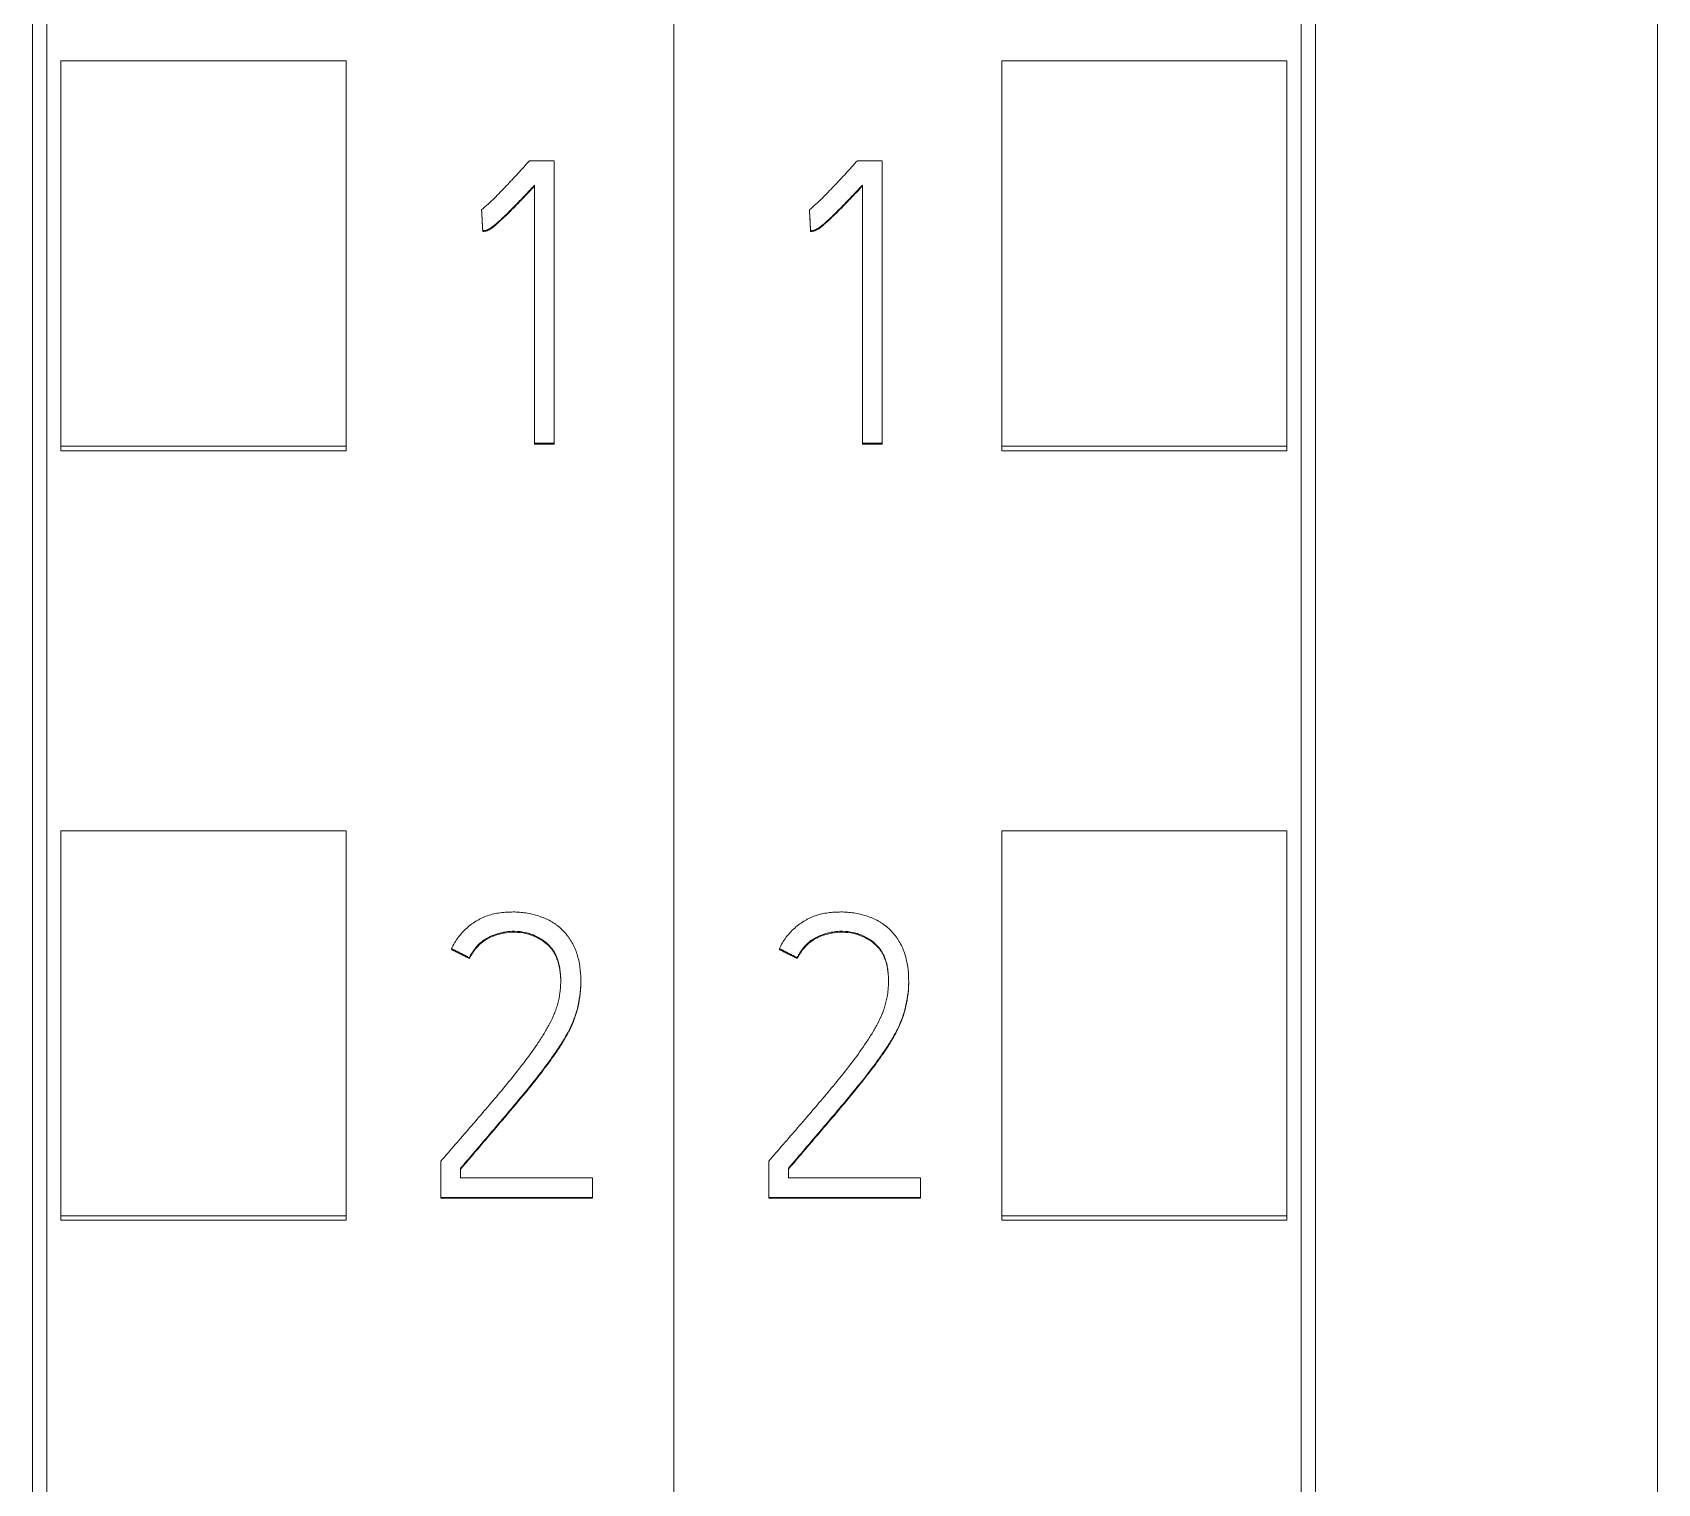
# Model space of a CAD drawing. Header units: millimetres. Extents: x 1359 to 3577, y 1336 to 3557.
# Drawn here: x 2606.67 to 2618.07, y 3022.26 to 3032.44 of the extents above; entities that cross this region are included whole.
import ezdxf

# ---------------------------------------------------------------- set-up
doc = ezdxf.new("R2010")
doc.units = ezdxf.units.MM
doc.layers.add('000-PI-Oprema', color=30, linetype='Continuous', lineweight=5)

msp = doc.modelspace()

# ---------------------------------------------------------------- linework, layer by layer
at = {"layer": '000-PI-Oprema', "color": 0, "linetype": 'ByBlock', "lineweight": 0}
for p, q in [((2611.171, 3041.237), (2611.171, 2927.819)), ((2611.171, 3041.237), (2611.171, 2927.819)), ((2606.771, 2930.141), (2606.771, 3038.956)), ((2615.571, 3038.956), (2615.571, 2930.141)), ((2606.871, 3029.537), (2606.871, 3032.241)), ((2606.871, 3032.241), (2608.871, 3032.241)), ((2608.871, 3029.537), (2608.871, 3032.241)), ((2613.471, 3029.537), (2613.471, 3032.241)), ((2615.471, 3032.241), (2613.471, 3032.241)), ((2615.471, 3029.537), (2615.471, 3032.241)), ((2610.332, 3031.54), (2610.158, 3031.54)), ((2610.332, 3029.558), (2610.332, 3031.54)), ((2612.632, 3031.54), (2612.458, 3031.54)), ((2612.632, 3029.558), (2612.632, 3031.54)), ((2610.194, 3031.369), (2610.194, 3029.558)), ((2612.494, 3031.369), (2612.494, 3029.558)), ((2609.822, 3031.196), (2609.822, 3031.19)), ((2612.122, 3031.196), (2612.122, 3031.19)), ((2609.83, 3031.049), (2609.83, 3031.043)), ((2612.13, 3031.049), (2612.13, 3031.043)), ((2610.194, 3029.558), (2610.332, 3029.558)), ((2610.194, 3029.558), (2610.194, 3029.552)), ((2610.332, 3029.552), (2610.194, 3029.552)), ((2610.332, 3029.558), (2610.332, 3029.552)), ((2612.494, 3029.558), (2612.632, 3029.558)), ((2612.494, 3029.558), (2612.494, 3029.552)), ((2612.632, 3029.552), (2612.494, 3029.552)), ((2612.632, 3029.558), (2612.632, 3029.552)), ((2606.871, 3029.505), (2606.871, 3029.537)), ((2606.871, 3029.537), (2608.871, 3029.537)), ((2606.871, 3029.505), (2608.871, 3029.505)), ((2608.871, 3029.505), (2608.871, 3029.537)), ((2613.471, 3029.505), (2613.471, 3029.537)), ((2615.471, 3029.537), (2613.471, 3029.537)), ((2615.471, 3029.505), (2613.471, 3029.505)), ((2615.471, 3029.505), (2615.471, 3029.537)), ((2606.871, 3024.136), (2606.871, 3026.839)), ((2606.871, 3026.839), (2608.871, 3026.839)), ((2608.871, 3024.136), (2608.871, 3026.839)), ((2613.471, 3024.136), (2613.471, 3026.839)), ((2615.471, 3026.839), (2613.471, 3026.839)), ((2615.471, 3024.136), (2615.471, 3026.839)), ((2609.611, 3026.012), (2609.611, 3026.005)), ((2609.736, 3025.948), (2609.736, 3025.942)), ((2611.911, 3026.012), (2611.911, 3026.005)), ((2612.036, 3025.948), (2612.036, 3025.942)), ((2610.518, 3025.78), (2610.518, 3025.786)), ((2612.818, 3025.78), (2612.818, 3025.786)), ((2609.536, 3024.52), (2609.536, 3024.266)), ((2609.675, 3024.404), (2609.675, 3024.471)), ((2611.836, 3024.52), (2611.836, 3024.266)), ((2611.975, 3024.404), (2611.975, 3024.471)), ((2610.601, 3024.404), (2609.675, 3024.404)), ((2610.601, 3024.266), (2610.601, 3024.404)), ((2612.901, 3024.404), (2611.975, 3024.404)), ((2612.901, 3024.266), (2612.901, 3024.404)), ((2609.536, 3024.266), (2609.536, 3024.26)), ((2609.536, 3024.266), (2610.601, 3024.266)), ((2610.601, 3024.26), (2609.536, 3024.26)), ((2610.601, 3024.266), (2610.601, 3024.26)), ((2611.836, 3024.266), (2611.836, 3024.26)), ((2611.836, 3024.266), (2612.901, 3024.266)), ((2612.901, 3024.26), (2611.836, 3024.26)), ((2612.901, 3024.266), (2612.901, 3024.26)), ((2606.871, 3024.105), (2606.871, 3024.136)), ((2606.871, 3024.136), (2608.871, 3024.136)), ((2606.871, 3024.105), (2608.871, 3024.105)), ((2608.871, 3024.105), (2608.871, 3024.136)), ((2613.471, 3024.105), (2613.471, 3024.136)), ((2615.471, 3024.136), (2613.471, 3024.136)), ((2615.471, 3024.105), (2613.471, 3024.105)), ((2615.471, 3024.105), (2615.471, 3024.136))]:
    msp.add_line(p, q, dxfattribs=at)
for points, knots in [([(2606.671, 2929.856), (2606.671, 2933.196), (2606.671, 2941.161), (2606.671, 2953.801), (2606.671, 2969.287), (2606.671, 2983.582), (2606.671, 2997.792), (2606.671, 3012.358), (2606.671, 3026.528), (2606.671, 3036.098), (2606.671, 3039.142)], [0, 0, 0, 0, 0.091483, 0.21812, 0.346206, 0.515858, 0.610111, 0.736264, 0.916066, 1, 1, 1, 1]), ([(2615.671, 3039.142), (2615.671, 3036.098), (2615.671, 3026.528), (2615.671, 3012.358), (2615.671, 2997.792), (2615.671, 2983.582), (2615.671, 2969.287), (2615.671, 2953.801), (2615.671, 2941.161), (2615.671, 2933.196), (2615.671, 2929.856)], [0, 0, 0, 0, 0.083934, 0.263736, 0.389889, 0.484142, 0.653794, 0.78188, 0.908517, 1, 1, 1, 1]), ([(2618.071, 3036.077), (2618.071, 3034.053), (2618.071, 3025.504), (2618.071, 3012.358), (2618.071, 2997.792), (2618.071, 2983.582), (2618.071, 2969.287), (2618.071, 2953.801), (2618.071, 2941.043), (2618.071, 2932.161), (2618.071, 2927.904), (2618.071, 2927.106)], [0, 0, 0, 0, 0.055935, 0.236292, 0.362833, 0.457376, 0.627551, 0.756032, 0.883059, 0.978086, 1, 1, 1, 1]), ([(2610.158, 3031.54), (2610.131, 3031.51), (2610.104, 3031.48), (2610.05, 3031.421), (2610.022, 3031.392), (2609.981, 3031.348), (2609.967, 3031.334), (2609.939, 3031.305), (2609.925, 3031.29), (2609.897, 3031.262), (2609.882, 3031.249), (2609.852, 3031.222), (2609.837, 3031.209), (2609.822, 3031.196)], [0, 0, 0, 0, 0.25, 0.25, 0.5, 0.5, 0.625, 0.625, 0.75, 0.75, 0.875, 0.875, 1, 1, 1, 1]), ([(2612.458, 3031.54), (2612.431, 3031.51), (2612.404, 3031.48), (2612.35, 3031.421), (2612.322, 3031.392), (2612.281, 3031.348), (2612.267, 3031.334), (2612.239, 3031.305), (2612.225, 3031.29), (2612.197, 3031.262), (2612.182, 3031.249), (2612.152, 3031.222), (2612.137, 3031.209), (2612.122, 3031.196)], [0, 0, 0, 0, 0.25, 0.25, 0.5, 0.5, 0.625, 0.625, 0.75, 0.75, 0.875, 0.875, 1, 1, 1, 1]), ([(2609.83, 3031.049), (2609.835, 3031.049), (2609.84, 3031.05), (2609.851, 3031.052), (2609.856, 3031.053), (2609.865, 3031.057), (2609.87, 3031.059), (2609.879, 3031.064), (2609.883, 3031.067), (2609.896, 3031.075), (2609.904, 3031.082), (2609.92, 3031.094), (2609.928, 3031.101), (2609.951, 3031.121), (2609.966, 3031.135), (2609.995, 3031.163), (2610.01, 3031.178), (2610.053, 3031.221), (2610.081, 3031.25), (2610.138, 3031.309), (2610.166, 3031.339), (2610.194, 3031.369)], [0, 0, 0, 0, 0.03125, 0.03125, 0.0625, 0.0625, 0.09375, 0.09375, 0.125, 0.125, 0.1875, 0.1875, 0.25, 0.25, 0.375, 0.375, 0.5, 0.5, 0.75, 0.75, 1, 1, 1, 1]), ([(2610.194, 3031.363), (2610.166, 3031.333), (2610.138, 3031.303), (2610.081, 3031.244), (2610.053, 3031.215), (2610.01, 3031.171), (2609.995, 3031.157), (2609.965, 3031.129), (2609.95, 3031.115), (2609.927, 3031.095), (2609.92, 3031.088), (2609.904, 3031.075), (2609.896, 3031.069), (2609.883, 3031.06), (2609.879, 3031.058), (2609.87, 3031.053), (2609.865, 3031.05), (2609.856, 3031.047), (2609.851, 3031.046), (2609.84, 3031.043), (2609.835, 3031.043), (2609.83, 3031.043)], [0, 0, 0, 0, 0.25, 0.25, 0.5, 0.5, 0.625, 0.625, 0.75, 0.75, 0.8125, 0.8125, 0.875, 0.875, 0.90625, 0.90625, 0.9375, 0.9375, 0.96875, 0.96875, 1, 1, 1, 1]), ([(2612.13, 3031.049), (2612.135, 3031.049), (2612.14, 3031.05), (2612.151, 3031.052), (2612.156, 3031.053), (2612.165, 3031.057), (2612.17, 3031.059), (2612.179, 3031.064), (2612.183, 3031.067), (2612.196, 3031.075), (2612.204, 3031.082), (2612.22, 3031.094), (2612.228, 3031.101), (2612.251, 3031.121), (2612.266, 3031.135), (2612.295, 3031.163), (2612.31, 3031.178), (2612.353, 3031.221), (2612.381, 3031.25), (2612.438, 3031.309), (2612.466, 3031.339), (2612.494, 3031.369)], [0, 0, 0, 0, 0.03125, 0.03125, 0.0625, 0.0625, 0.09375, 0.09375, 0.125, 0.125, 0.1875, 0.1875, 0.25, 0.25, 0.375, 0.375, 0.5, 0.5, 0.75, 0.75, 1, 1, 1, 1]), ([(2612.494, 3031.363), (2612.466, 3031.333), (2612.438, 3031.303), (2612.381, 3031.244), (2612.353, 3031.215), (2612.31, 3031.171), (2612.295, 3031.157), (2612.265, 3031.129), (2612.25, 3031.115), (2612.227, 3031.095), (2612.22, 3031.088), (2612.204, 3031.075), (2612.196, 3031.069), (2612.183, 3031.06), (2612.179, 3031.058), (2612.17, 3031.053), (2612.165, 3031.05), (2612.156, 3031.047), (2612.151, 3031.046), (2612.14, 3031.043), (2612.135, 3031.043), (2612.13, 3031.043)], [0, 0, 0, 0, 0.25, 0.25, 0.5, 0.5, 0.625, 0.625, 0.75, 0.75, 0.8125, 0.8125, 0.875, 0.875, 0.90625, 0.90625, 0.9375, 0.9375, 0.96875, 0.96875, 1, 1, 1, 1]), ([(2609.675, 3024.471), (2609.714, 3024.517), (2609.753, 3024.562), (2609.831, 3024.654), (2609.87, 3024.7), (2609.948, 3024.791), (2609.987, 3024.837), (2610.065, 3024.929), (2610.103, 3024.975), (2610.179, 3025.068), (2610.217, 3025.115), (2610.271, 3025.187), (2610.289, 3025.211), (2610.324, 3025.26), (2610.342, 3025.285), (2610.375, 3025.335), (2610.391, 3025.36), (2610.421, 3025.412), (2610.436, 3025.438), (2610.454, 3025.479), (2610.46, 3025.493), (2610.471, 3025.521), (2610.477, 3025.535), (2610.491, 3025.578), (2610.498, 3025.608), (2610.509, 3025.666), (2610.513, 3025.696), (2610.517, 3025.741), (2610.518, 3025.756), (2610.518, 3025.786), (2610.518, 3025.801), (2610.516, 3025.846), (2610.513, 3025.876), (2610.505, 3025.921), (2610.502, 3025.935), (2610.494, 3025.965), (2610.49, 3025.979), (2610.479, 3026.007), (2610.473, 3026.021), (2610.46, 3026.048), (2610.452, 3026.061), (2610.44, 3026.08), (2610.436, 3026.086), (2610.427, 3026.099), (2610.422, 3026.105), (2610.408, 3026.122), (2610.398, 3026.133), (2610.376, 3026.155), (2610.365, 3026.165), (2610.347, 3026.178), (2610.341, 3026.183), (2610.328, 3026.191), (2610.322, 3026.195), (2610.289, 3026.215), (2610.261, 3026.227), (2610.218, 3026.242), (2610.204, 3026.246), (2610.174, 3026.254), (2610.159, 3026.257), (2610.129, 3026.263), (2610.114, 3026.264), (2610.084, 3026.267), (2610.069, 3026.268), (2610.039, 3026.269), (2610.024, 3026.268), (2609.994, 3026.267), (2609.979, 3026.266), (2609.933, 3026.261), (2609.904, 3026.255), (2609.86, 3026.241), (2609.846, 3026.236), (2609.825, 3026.227), (2609.818, 3026.223), (2609.805, 3026.216), (2609.798, 3026.213), (2609.765, 3026.194), (2609.741, 3026.176), (2609.707, 3026.146), (2609.696, 3026.135), (2609.676, 3026.113), (2609.666, 3026.101), (2609.639, 3026.065), (2609.624, 3026.039), (2609.611, 3026.012)], [0, 0, 0, 0, 0.0625, 0.0625, 0.125, 0.125, 0.1875, 0.1875, 0.25, 0.25, 0.3125, 0.3125, 0.34375, 0.34375, 0.375, 0.375, 0.40625, 0.40625, 0.4375, 0.4375, 0.453125, 0.453125, 0.46875, 0.46875, 0.5, 0.5, 0.53125, 0.53125, 0.546875, 0.546875, 0.5625, 0.5625, 0.59375, 0.59375, 0.609375, 0.609375, 0.625, 0.625, 0.640625, 0.640625, 0.65625, 0.65625, 0.664062, 0.664062, 0.671875, 0.671875, 0.6875, 0.6875, 0.703125, 0.703125, 0.710937, 0.710937, 0.71875, 0.71875, 0.75, 0.75, 0.765625, 0.765625, 0.78125, 0.78125, 0.796875, 0.796875, 0.8125, 0.8125, 0.828125, 0.828125, 0.84375, 0.84375, 0.875, 0.875, 0.890625, 0.890625, 0.898437, 0.898437, 0.90625, 0.90625, 0.9375, 0.9375, 0.953125, 0.953125, 0.96875, 0.96875, 1, 1, 1, 1]), ([(2611.975, 3024.471), (2612.014, 3024.517), (2612.053, 3024.562), (2612.131, 3024.654), (2612.17, 3024.7), (2612.248, 3024.791), (2612.287, 3024.837), (2612.365, 3024.929), (2612.403, 3024.975), (2612.479, 3025.068), (2612.517, 3025.115), (2612.571, 3025.187), (2612.589, 3025.211), (2612.624, 3025.26), (2612.642, 3025.285), (2612.675, 3025.335), (2612.691, 3025.36), (2612.721, 3025.412), (2612.736, 3025.438), (2612.754, 3025.479), (2612.76, 3025.493), (2612.771, 3025.521), (2612.777, 3025.535), (2612.791, 3025.578), (2612.798, 3025.608), (2612.809, 3025.666), (2612.813, 3025.696), (2612.817, 3025.741), (2612.818, 3025.756), (2612.818, 3025.786), (2612.818, 3025.801), (2612.816, 3025.846), (2612.813, 3025.876), (2612.805, 3025.921), (2612.802, 3025.935), (2612.794, 3025.965), (2612.79, 3025.979), (2612.779, 3026.007), (2612.773, 3026.021), (2612.76, 3026.048), (2612.752, 3026.061), (2612.74, 3026.08), (2612.736, 3026.086), (2612.727, 3026.099), (2612.722, 3026.105), (2612.708, 3026.122), (2612.698, 3026.133), (2612.676, 3026.155), (2612.665, 3026.165), (2612.647, 3026.178), (2612.641, 3026.183), (2612.628, 3026.191), (2612.622, 3026.195), (2612.589, 3026.215), (2612.561, 3026.227), (2612.518, 3026.242), (2612.504, 3026.246), (2612.474, 3026.254), (2612.459, 3026.257), (2612.429, 3026.263), (2612.414, 3026.264), (2612.384, 3026.267), (2612.369, 3026.268), (2612.339, 3026.269), (2612.324, 3026.268), (2612.294, 3026.267), (2612.279, 3026.266), (2612.233, 3026.261), (2612.204, 3026.255), (2612.16, 3026.241), (2612.146, 3026.236), (2612.125, 3026.227), (2612.118, 3026.223), (2612.105, 3026.216), (2612.098, 3026.213), (2612.065, 3026.194), (2612.041, 3026.176), (2612.007, 3026.146), (2611.996, 3026.135), (2611.976, 3026.113), (2611.966, 3026.101), (2611.939, 3026.065), (2611.924, 3026.039), (2611.911, 3026.012)], [0, 0, 0, 0, 0.0625, 0.0625, 0.125, 0.125, 0.1875, 0.1875, 0.25, 0.25, 0.3125, 0.3125, 0.34375, 0.34375, 0.375, 0.375, 0.40625, 0.40625, 0.4375, 0.4375, 0.453125, 0.453125, 0.46875, 0.46875, 0.5, 0.5, 0.53125, 0.53125, 0.546875, 0.546875, 0.5625, 0.5625, 0.59375, 0.59375, 0.609375, 0.609375, 0.625, 0.625, 0.640625, 0.640625, 0.65625, 0.65625, 0.664062, 0.664062, 0.671875, 0.671875, 0.6875, 0.6875, 0.703125, 0.703125, 0.710937, 0.710937, 0.71875, 0.71875, 0.75, 0.75, 0.765625, 0.765625, 0.78125, 0.78125, 0.796875, 0.796875, 0.8125, 0.8125, 0.828125, 0.828125, 0.84375, 0.84375, 0.875, 0.875, 0.890625, 0.890625, 0.898437, 0.898437, 0.90625, 0.90625, 0.9375, 0.9375, 0.953125, 0.953125, 0.96875, 0.96875, 1, 1, 1, 1]), ([(2609.736, 3025.948), (2609.747, 3025.971), (2609.761, 3025.993), (2609.785, 3026.024), (2609.794, 3026.033), (2609.812, 3026.051), (2609.822, 3026.06), (2609.854, 3026.082), (2609.876, 3026.095), (2609.925, 3026.114), (2609.95, 3026.121), (2609.988, 3026.129), (2610.001, 3026.13), (2610.027, 3026.133), (2610.04, 3026.133), (2610.079, 3026.133), (2610.104, 3026.13), (2610.142, 3026.121), (2610.155, 3026.118), (2610.179, 3026.11), (2610.191, 3026.105), (2610.226, 3026.088), (2610.248, 3026.075), (2610.279, 3026.05), (2610.289, 3026.041), (2610.306, 3026.023), (2610.315, 3026.013), (2610.326, 3025.997), (2610.329, 3025.991), (2610.336, 3025.98), (2610.345, 3025.963), (2610.352, 3025.945), (2610.36, 3025.92), (2610.363, 3025.907), (2610.369, 3025.882), (2610.371, 3025.869), (2610.374, 3025.844), (2610.375, 3025.831), (2610.377, 3025.805), (2610.377, 3025.792), (2610.377, 3025.767), (2610.376, 3025.754), (2610.374, 3025.728), (2610.373, 3025.715), (2610.368, 3025.677), (2610.363, 3025.651), (2610.353, 3025.614), (2610.349, 3025.602), (2610.341, 3025.577), (2610.337, 3025.565), (2610.322, 3025.529), (2610.311, 3025.506), (2610.287, 3025.461), (2610.274, 3025.439), (2610.248, 3025.395), (2610.234, 3025.374), (2610.191, 3025.31), (2610.162, 3025.268), (2610.069, 3025.145), (2610.004, 3025.066), (2609.905, 3024.948), (2609.872, 3024.909), (2609.805, 3024.831), (2609.772, 3024.792), (2609.704, 3024.714), (2609.671, 3024.675), (2609.603, 3024.598), (2609.57, 3024.559), (2609.536, 3024.52)], [0, 0, 0, 0, 0.03125, 0.03125, 0.046875, 0.046875, 0.0625, 0.0625, 0.09375, 0.09375, 0.125, 0.125, 0.140625, 0.140625, 0.15625, 0.15625, 0.1875, 0.1875, 0.203125, 0.203125, 0.21875, 0.21875, 0.25, 0.25, 0.265625, 0.265625, 0.28125, 0.28125, 0.289062, 0.289062, 0.296875, 0.3125, 0.3125, 0.328125, 0.328125, 0.34375, 0.34375, 0.359375, 0.359375, 0.375, 0.375, 0.390625, 0.390625, 0.40625, 0.40625, 0.4375, 0.4375, 0.453125, 0.453125, 0.46875, 0.46875, 0.5, 0.5, 0.53125, 0.53125, 0.5625, 0.5625, 0.625, 0.625, 0.75, 0.75, 0.8125, 0.8125, 0.875, 0.875, 0.9375, 0.9375, 1, 1, 1, 1]), ([(2612.036, 3025.948), (2612.047, 3025.971), (2612.061, 3025.993), (2612.085, 3026.024), (2612.094, 3026.033), (2612.112, 3026.051), (2612.122, 3026.06), (2612.154, 3026.082), (2612.176, 3026.095), (2612.225, 3026.114), (2612.25, 3026.121), (2612.288, 3026.129), (2612.301, 3026.13), (2612.327, 3026.133), (2612.34, 3026.133), (2612.379, 3026.133), (2612.404, 3026.13), (2612.442, 3026.121), (2612.455, 3026.118), (2612.479, 3026.11), (2612.491, 3026.105), (2612.526, 3026.088), (2612.548, 3026.075), (2612.579, 3026.05), (2612.589, 3026.041), (2612.606, 3026.023), (2612.615, 3026.013), (2612.626, 3025.997), (2612.629, 3025.991), (2612.636, 3025.98), (2612.645, 3025.963), (2612.652, 3025.945), (2612.66, 3025.92), (2612.663, 3025.907), (2612.669, 3025.882), (2612.671, 3025.869), (2612.674, 3025.844), (2612.675, 3025.831), (2612.677, 3025.805), (2612.677, 3025.792), (2612.677, 3025.767), (2612.676, 3025.754), (2612.674, 3025.728), (2612.673, 3025.715), (2612.668, 3025.677), (2612.663, 3025.651), (2612.653, 3025.614), (2612.649, 3025.602), (2612.641, 3025.577), (2612.637, 3025.565), (2612.622, 3025.529), (2612.611, 3025.506), (2612.587, 3025.461), (2612.574, 3025.439), (2612.548, 3025.395), (2612.534, 3025.374), (2612.491, 3025.31), (2612.462, 3025.268), (2612.369, 3025.145), (2612.304, 3025.066), (2612.205, 3024.948), (2612.172, 3024.909), (2612.105, 3024.831), (2612.072, 3024.792), (2612.004, 3024.714), (2611.971, 3024.675), (2611.903, 3024.598), (2611.87, 3024.559), (2611.836, 3024.52)], [0, 0, 0, 0, 0.03125, 0.03125, 0.046875, 0.046875, 0.0625, 0.0625, 0.09375, 0.09375, 0.125, 0.125, 0.140625, 0.140625, 0.15625, 0.15625, 0.1875, 0.1875, 0.203125, 0.203125, 0.21875, 0.21875, 0.25, 0.25, 0.265625, 0.265625, 0.28125, 0.28125, 0.289062, 0.289062, 0.296875, 0.3125, 0.3125, 0.328125, 0.328125, 0.34375, 0.34375, 0.359375, 0.359375, 0.375, 0.375, 0.390625, 0.390625, 0.40625, 0.40625, 0.4375, 0.4375, 0.453125, 0.453125, 0.46875, 0.46875, 0.5, 0.5, 0.53125, 0.53125, 0.5625, 0.5625, 0.625, 0.625, 0.75, 0.75, 0.8125, 0.8125, 0.875, 0.875, 0.9375, 0.9375, 1, 1, 1, 1]), ([(2610.377, 3025.777), (2610.377, 3025.788), (2610.377, 3025.798), (2610.375, 3025.821), (2610.374, 3025.834), (2610.371, 3025.86), (2610.37, 3025.872), (2610.364, 3025.898), (2610.361, 3025.91), (2610.353, 3025.935), (2610.349, 3025.947), (2610.34, 3025.965), (2610.337, 3025.971), (2610.331, 3025.982), (2610.328, 3025.988), (2610.309, 3026.015), (2610.292, 3026.034), (2610.266, 3026.054), (2610.261, 3026.058), (2610.25, 3026.066), (2610.234, 3026.077), (2610.206, 3026.092), (2610.182, 3026.102), (2610.157, 3026.111), (2610.145, 3026.115), (2610.107, 3026.123), (2610.081, 3026.126), (2610.028, 3026.127), (2610.002, 3026.125), (2609.964, 3026.118), (2609.951, 3026.115), (2609.926, 3026.108), (2609.914, 3026.104), (2609.89, 3026.094), (2609.878, 3026.088), (2609.855, 3026.076), (2609.844, 3026.069), (2609.812, 3026.046), (2609.794, 3026.028), (2609.769, 3025.998), (2609.762, 3025.987), (2609.748, 3025.965), (2609.742, 3025.954), (2609.736, 3025.942)], [0, 0, 0, 0, 0.034222, 0.034222, 0.076212, 0.076212, 0.118203, 0.118203, 0.160193, 0.160193, 0.202183, 0.202183, 0.223179, 0.223179, 0.244174, 0.244174, 0.328155, 0.328155, 0.34915, 0.34915, 0.370145, 0.412135, 0.454126, 0.454126, 0.496116, 0.496116, 0.580097, 0.580097, 0.664077, 0.664077, 0.706068, 0.706068, 0.748058, 0.748058, 0.790048, 0.790048, 0.832039, 0.832039, 0.916019, 0.916019, 0.95801, 0.95801, 1, 1, 1, 1]), ([(2612.677, 3025.777), (2612.677, 3025.788), (2612.677, 3025.798), (2612.675, 3025.821), (2612.674, 3025.834), (2612.671, 3025.86), (2612.67, 3025.872), (2612.664, 3025.898), (2612.661, 3025.91), (2612.653, 3025.935), (2612.649, 3025.947), (2612.64, 3025.965), (2612.637, 3025.971), (2612.631, 3025.982), (2612.628, 3025.988), (2612.609, 3026.015), (2612.592, 3026.034), (2612.566, 3026.054), (2612.561, 3026.058), (2612.55, 3026.066), (2612.534, 3026.077), (2612.506, 3026.092), (2612.482, 3026.102), (2612.457, 3026.111), (2612.445, 3026.115), (2612.407, 3026.123), (2612.381, 3026.126), (2612.328, 3026.127), (2612.302, 3026.125), (2612.264, 3026.118), (2612.251, 3026.115), (2612.226, 3026.108), (2612.214, 3026.104), (2612.19, 3026.094), (2612.178, 3026.088), (2612.155, 3026.076), (2612.144, 3026.069), (2612.112, 3026.046), (2612.094, 3026.028), (2612.069, 3025.998), (2612.062, 3025.987), (2612.048, 3025.965), (2612.042, 3025.954), (2612.036, 3025.942)], [0, 0, 0, 0, 0.034222, 0.034222, 0.076212, 0.076212, 0.118203, 0.118203, 0.160193, 0.160193, 0.202183, 0.202183, 0.223179, 0.223179, 0.244174, 0.244174, 0.328155, 0.328155, 0.34915, 0.34915, 0.370145, 0.412135, 0.454126, 0.454126, 0.496116, 0.496116, 0.580097, 0.580097, 0.664077, 0.664077, 0.706068, 0.706068, 0.748058, 0.748058, 0.790048, 0.790048, 0.832039, 0.832039, 0.916019, 0.916019, 0.95801, 0.95801, 1, 1, 1, 1]), ([(2610.518, 3025.78), (2610.518, 3025.774), (2610.518, 3025.769), (2610.518, 3025.748), (2610.517, 3025.733), (2610.513, 3025.688), (2610.509, 3025.658), (2610.498, 3025.6), (2610.49, 3025.57), (2610.476, 3025.527), (2610.471, 3025.513), (2610.46, 3025.485), (2610.454, 3025.471), (2610.435, 3025.43), (2610.42, 3025.404), (2610.39, 3025.352), (2610.374, 3025.327), (2610.341, 3025.277), (2610.324, 3025.253), (2610.289, 3025.204), (2610.271, 3025.18), (2610.216, 3025.108), (2610.179, 3025.061), (2610.103, 3024.968), (2610.064, 3024.922), (2609.987, 3024.83), (2609.948, 3024.785), (2609.87, 3024.693), (2609.831, 3024.648), (2609.753, 3024.556), (2609.714, 3024.51), (2609.675, 3024.465)], [0, 0, 0, 0, 0.010489, 0.010489, 0.038761, 0.038761, 0.095304, 0.095304, 0.151848, 0.151848, 0.180119, 0.180119, 0.208391, 0.208391, 0.264935, 0.264935, 0.321478, 0.321478, 0.378022, 0.378022, 0.434565, 0.434565, 0.547652, 0.547652, 0.660739, 0.660739, 0.773826, 0.773826, 0.886913, 0.886913, 1, 1, 1, 1]), ([(2612.818, 3025.78), (2612.818, 3025.774), (2612.818, 3025.769), (2612.818, 3025.748), (2612.817, 3025.733), (2612.813, 3025.688), (2612.809, 3025.658), (2612.798, 3025.6), (2612.79, 3025.57), (2612.776, 3025.527), (2612.771, 3025.513), (2612.76, 3025.485), (2612.754, 3025.471), (2612.735, 3025.43), (2612.72, 3025.404), (2612.69, 3025.352), (2612.674, 3025.327), (2612.641, 3025.277), (2612.624, 3025.253), (2612.589, 3025.204), (2612.571, 3025.18), (2612.516, 3025.108), (2612.479, 3025.061), (2612.403, 3024.968), (2612.364, 3024.922), (2612.287, 3024.83), (2612.248, 3024.785), (2612.17, 3024.693), (2612.131, 3024.648), (2612.053, 3024.556), (2612.014, 3024.51), (2611.975, 3024.465)], [0, 0, 0, 0, 0.010489, 0.010489, 0.038761, 0.038761, 0.095304, 0.095304, 0.151848, 0.151848, 0.180119, 0.180119, 0.208391, 0.208391, 0.264935, 0.264935, 0.321478, 0.321478, 0.378022, 0.378022, 0.434565, 0.434565, 0.547652, 0.547652, 0.660739, 0.660739, 0.773826, 0.773826, 0.886913, 0.886913, 1, 1, 1, 1])]:
    msp.add_open_spline(points, degree=3, knots=knots, dxfattribs=at)
for points, weights in [([(2609.822, 3031.196), (2609.826, 3031.122), (2609.83, 3031.049)], [0.499999997999, 0.500000002001, 0.499999997999]), ([(2609.83, 3031.043), (2609.826, 3031.116), (2609.822, 3031.19)], [0.499999993743, 0.500000006257, 0.499999993743]), ([(2612.122, 3031.196), (2612.126, 3031.122), (2612.13, 3031.049)], [0.500000022096, 0.499999977904, 0.500000022096]), ([(2612.13, 3031.043), (2612.126, 3031.116), (2612.122, 3031.19)], [0.499999993416, 0.500000006584, 0.499999993416]), ([(2609.611, 3026.012), (2609.673, 3025.98), (2609.736, 3025.948)], [0.500000158949, 0.499999841051, 0.500000158949]), ([(2609.736, 3025.942), (2609.673, 3025.974), (2609.611, 3026.005)], [0.49999998791, 0.50000001209, 0.49999998791]), ([(2611.911, 3026.012), (2611.973, 3025.98), (2612.036, 3025.948)], [0.500000075207, 0.499999924793, 0.500000075207]), ([(2612.036, 3025.942), (2611.973, 3025.974), (2611.911, 3026.005)], [0.499999832915, 0.500000167085, 0.499999832915])]:
    msp.add_rational_spline(points, weights, degree=2, dxfattribs=at)

doc.saveas('drawing.dxf')
